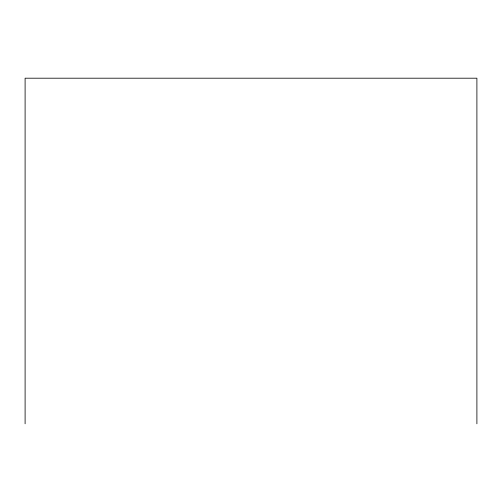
<?xml version="1.0" encoding="UTF-8"?>
<svg xmlns="http://www.w3.org/2000/svg" width="502" height="502" viewBox="0 0 502 502"><rect width="100%" height="100%" fill="white"/><g stroke="black" fill="none" stroke-linecap="round" stroke-linejoin="round"><path stroke-width="0.75" d="M476.9 423.801L476.9 78.199L25.1 78.199L25.1 423.801"/></g></svg>
